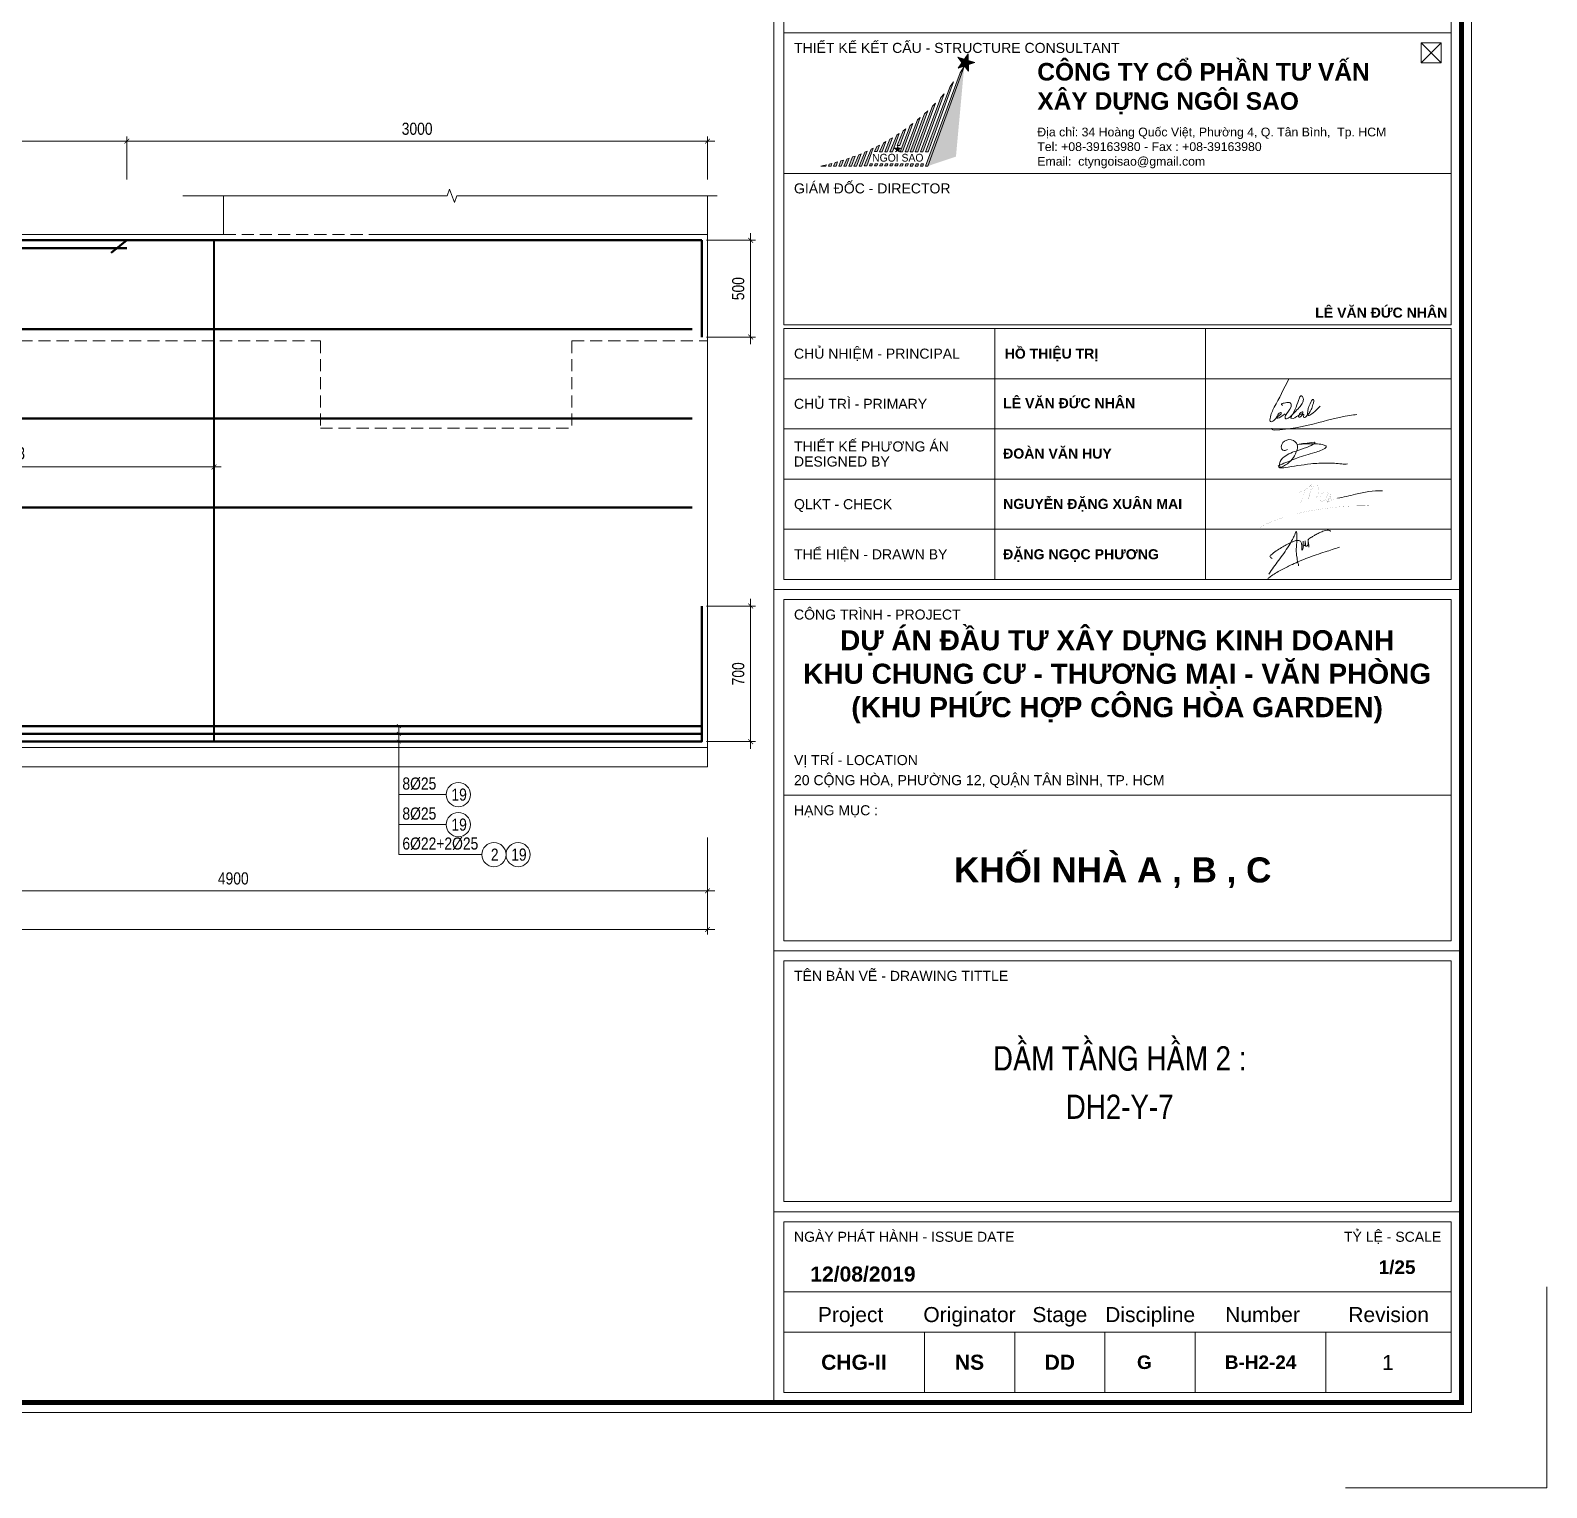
# Model space of a CAD drawing. Header units: millimetres. Extents: x 3014920 to 3563667, y -1638653 to -1356471.
# Drawn here: x 3119778 to 3127612, y -1621074 to -1613545 of the extents above; entities that cross this region are included whole.
import ezdxf
from ezdxf.enums import TextEntityAlignment as Align
from ezdxf.xclip import XClip

# ---------------------------------------------------------------- set-up
doc = ezdxf.new("R2010")
doc.units = ezdxf.units.MM
doc.header["$MEASUREMENT"] = 0
doc.header["$XCLIPFRAME"] = 0
doc.header["$PDMODE"] = 2
doc.linetypes.add('CENTER', pattern=[2, 1.25, -0.25, 0.25, -0.25])
doc.linetypes.add('HIDDEN', pattern=[0.375, 0.25, -0.125])
doc.layers.get('0').update_dxf_attribs({"lineweight": 9})
doc.layers.get('Defpoints').update_dxf_attribs({"color": 10, "lineweight": 0})
for name, color, linetype, lineweight in [('CDAI', 21, 'Continuous', 40), ('CHG_XX_Khung ten$0$TEXT', 7, 'Continuous', 15), ('CHUNHO', 7, 'CENTER', 13), ('CHUTO', 51, 'Continuous', 15), ('CTHEP', 50, 'Continuous', 50), ('DBAO', 90, 'Continuous', 13), ('DGIONG', 130, 'Continuous', 13), ('KTH', 154, 'Continuous', 9), ('Net khuat', 8, 'HIDDEN', 13), ('TEXT', 7, 'Continuous', 15)]:
    doc.layers.add(name, color=color, linetype=linetype, lineweight=lineweight)
doc.layers.add('CHG_XX_Khung ten$0$A1 BORDER$0$DGIONG', color=7, linetype='Continuous', lineweight=13, true_color=0x29ffff)
doc.layers.add('CHG_XX_Khung ten$0$A1 BORDER$0$STICK', color=7, linetype='Continuous', lineweight=9, true_color=0xe60000)
doc.styles.add('ArialB', font='arialbd.ttf')
doc.styles.add('CHG_XX_Khung ten$0$A1 BORDER$0$ARIAL', font='arial.ttf')
doc.styles.add('CHG_XX_Khung ten$0$A1 BORDER$0$Arial - Bold', font='arialbd.ttf', dxfattribs={"height": 2.5})
doc.styles.add('CHG_XX_Khung ten$0$A1 BORDER$0$Star-AvoBold', font='VAVOB_0.TTF')
doc.styles.add('CHG_XX_Khung ten$0$arial', font='arial.ttf')
doc.styles.add('CHG_XX_Khung ten$0$Arial - Bold', font='arialbd.ttf')
doc.styles.add('CHG_XX_Khung ten$0$title block pccc$0$ARIAL', font='arial.ttf')
doc.styles.add('CHG_XX_Khung ten$0$title block pccc$0$Arial - Bold', font='arialbd.ttf', dxfattribs={"height": 2.5})
doc.styles.add('Star-HelCon', font='VHELVCN_0.TTF')
doc.styles.add('TTP-HelCon', font='VHELVCN_0.TTF')
doc.styles.add('VNI-HELVE-CONDENSE', font='VHELVCN_0.TTF')
doc.dimstyles.new('kc-25', dxfattribs={"dimtxt": 62.5, "dimasz": 20, "dimexe": 20, "dimexo": 50, "dimgap": 25, "dimtad": 3, "dimdec": 0, "dimzin": 0, "dimdsep": 46, "dimtxsty": 'VNI-HELVE-CONDENSE', "dimblk": 'DIM', "dimcen": 2.5, "dimclrd": 256, "dimclre": 154, "dimclrt": 7, "dimaunit": 1, "dimadec": 0, "dimazin": 0, "dimtfac": 1, "dimtdec": 0, "dimtix": 1, "dimtmove": 0, "dimatfit": 3, "dimldrblk": 'DOT', "dimfxl": 1, "dimtolj": 1, "dimtzin": 0, "dimarcsym": 0})
doc.dimstyles.new('TTP-25', dxfattribs={"dimscale": 25, "dimtxt": 2.5, "dimasz": 1, "dimexe": 1, "dimexo": 1, "dimgap": 0.09, "dimtad": 0, "dimdec": 4, "dimrnd": 1, "dimzin": 9, "dimdsep": 46, "dimtxsty": 'TTP-HelCon', "dimblk": 'ARCHTICK', "dimcen": 0.09, "dimdle": 1.5, "dimclrd": 256, "dimclre": 256, "dimclrt": 7, "dimadec": 0, "dimazin": 0, "dimtfac": 1, "dimtdec": 4, "dimtmove": 0, "dimatfit": 3, "dimldrblk": 'ARCHTICK', "dimfxl": 1, "dimtvp": 1, "dimtolj": 1, "dimtzin": 0, "dimarcsym": 0})

# ---------------------------------------------------------------- blocks, each defined once
blk = doc.blocks.new('_ArchTick')
at = {"color": 0, "linetype": 'ByBlock', "const_width": 0.15}
blk.add_lwpolyline([(-0.5, -0.5), (0.5, 0.5)], dxfattribs=at)
blk = doc.blocks.new('*D2700')
at = {"layer": 'Defpoints', "color": 0, "transparency": 16777216}
for p in [(34400, -3391.3), (43900, -3391.3), (43900, -3591.2)]:
    blk.add_point(p, dxfattribs=at)
at = {"layer": 'KTH', "lineweight": -2, "transparency": 16777216}
for p, q in [((34400, -3416.3), (34400, -3616.2)), ((43900, -3416.3), (43900, -3616.2)), ((34362.5, -3591.2), (43937.5, -3591.2))]:
    blk.add_line(p, q, dxfattribs=at)
at = {"layer": 'KTH', "lineweight": -2, "transparency": 16777216, "xscale": 25, "yscale": 25, "zscale": 25, "rotation": 180}
blk.add_blockref('_ArchTick', (34400, -3591.2), dxfattribs=at)
at = {"layer": 'KTH', "lineweight": -2, "transparency": 16777216, "xscale": 25, "yscale": 25, "zscale": 25}
blk.add_blockref('_ArchTick', (43900, -3591.2), dxfattribs=at)
at = {"layer": 'KTH', "color": 7, "transparency": 16777216, "insert": (39150, -3527.4), "char_height": 62.5, "attachment_point": 5, "style": 'TTP-HelCon'}
blk.add_mtext('\\A1;9500', dxfattribs=at)
blk = doc.blocks.new('*D2712')
at = {"layer": 'Defpoints', "color": 0, "transparency": 16777216}
for p in [(40900, 481.9), (40900, 259.3), (43900, 259.3)]:
    blk.add_point(p, dxfattribs=at)
at = {"layer": 'KTH', "lineweight": -2, "transparency": 16777216}
for p, q in [((43937.5, 481.9), (40862.5, 481.9)), ((40900, 284.3), (40900, 506.9)), ((43900, 284.3), (43900, 506.9))]:
    blk.add_line(p, q, dxfattribs=at)
at = {"layer": 'KTH', "lineweight": -2, "transparency": 16777216, "xscale": 25, "yscale": 25, "zscale": 25, "rotation": 180}
blk.add_blockref('_ArchTick', (40900, 481.9), dxfattribs=at)
at = {"layer": 'KTH', "lineweight": -2, "transparency": 16777216, "xscale": 25, "yscale": 25, "zscale": 25}
blk.add_blockref('_ArchTick', (43900, 481.9), dxfattribs=at)
at = {"layer": 'KTH', "color": 7, "transparency": 16777216, "insert": (42400, 545.7), "char_height": 62.5, "attachment_point": 5, "style": 'TTP-HelCon'}
blk.add_mtext('\\A1;3000', dxfattribs=at)
blk = doc.blocks.new('*D2675')
at = {"layer": 'Defpoints', "color": 0, "transparency": 16777216}
for p in [(43870, -30), (44122.9, -30), (43870, -530)]:
    blk.add_point(p, dxfattribs=at)
at = {"layer": 'KTH', "lineweight": -2, "transparency": 16777216}
for p, q in [((44122.9, -567.5), (44122.9, 7.5)), ((43895, -30), (44147.9, -30)), ((43895, -530), (44147.9, -530))]:
    blk.add_line(p, q, dxfattribs=at)
at = {"layer": 'KTH', "lineweight": -2, "transparency": 16777216, "xscale": 25, "yscale": 25, "zscale": 25}
for p, rotation in [((44122.9, -30), 90), ((44122.9, -530), 270)]:
    blk.add_blockref('_ArchTick', p, dxfattribs=dict(at, rotation=rotation))
at = {"layer": 'KTH', "color": 7, "transparency": 16777216, "insert": (44059.1, -280), "char_height": 62.5, "attachment_point": 5, "rotation": 90, "style": 'TTP-HelCon'}
blk.add_mtext('\\A1;500', dxfattribs=at)
blk = doc.blocks.new('*D2676')
at = {"layer": 'Defpoints', "color": 0, "transparency": 16777216}
for p in [(43870, -1920), (43870, -2620), (44122.9, -2620)]:
    blk.add_point(p, dxfattribs=at)
at = {"layer": 'KTH', "lineweight": -2, "transparency": 16777216}
for p, q in [((43895, -1920), (44147.9, -1920)), ((44122.9, -1882.5), (44122.9, -2657.5)), ((43895, -2620), (44147.9, -2620))]:
    blk.add_line(p, q, dxfattribs=at)
at = {"layer": 'KTH', "lineweight": -2, "transparency": 16777216, "xscale": 25, "yscale": 25, "zscale": 25}
for p, rotation in [((44122.9, -1920), 90), ((44122.9, -2620), 270)]:
    blk.add_blockref('_ArchTick', p, dxfattribs=dict(at, rotation=rotation))
at = {"layer": 'KTH', "color": 7, "transparency": 16777216, "insert": (44059.1, -2270), "char_height": 62.5, "attachment_point": 5, "rotation": 90, "style": 'TTP-HelCon'}
blk.add_mtext('\\A1;700', dxfattribs=at)
blk = doc.blocks.new('*D2677')
at = {"layer": 'Defpoints', "color": 0, "transparency": 16777216}
for p in [(40900, 481.9), (35600, 259.3), (40900, 259.3)]:
    blk.add_point(p, dxfattribs=at)
at = {"layer": 'KTH', "lineweight": -2, "transparency": 16777216}
for p, q in [((35562.5, 481.9), (40937.5, 481.9)), ((35600, 284.3), (35600, 506.9)), ((40900, 284.3), (40900, 506.9))]:
    blk.add_line(p, q, dxfattribs=at)
at = {"layer": 'KTH', "lineweight": -2, "transparency": 16777216, "xscale": 25, "yscale": 25, "zscale": 25, "rotation": 180}
blk.add_blockref('_ArchTick', (35600, 481.9), dxfattribs=at)
at = {"layer": 'KTH', "lineweight": -2, "transparency": 16777216, "xscale": 25, "yscale": 25, "zscale": 25}
blk.add_blockref('_ArchTick', (40900, 481.9), dxfattribs=at)
at = {"layer": 'KTH', "color": 7, "transparency": 16777216, "insert": (38250, 545.7), "char_height": 62.5, "attachment_point": 5, "style": 'TTP-HelCon'}
blk.add_mtext('\\A1;5300', dxfattribs=at)
blk = doc.blocks.new('*D2682')
at = {"layer": 'Defpoints', "color": 0, "transparency": 16777216}
for p in [(39000, -3090.2), (43900, -3090.2), (39000, -3391.3)]:
    blk.add_point(p, dxfattribs=at)
at = {"layer": 'KTH', "lineweight": -2, "transparency": 16777216}
for p, q in [((39000, -3115.2), (39000, -3416.3)), ((43900, -3115.2), (43900, -3416.3)), ((43937.5, -3391.3), (38962.5, -3391.3))]:
    blk.add_line(p, q, dxfattribs=at)
at = {"layer": 'KTH', "lineweight": -2, "transparency": 16777216, "xscale": 25, "yscale": 25, "zscale": 25, "rotation": 180}
blk.add_blockref('_ArchTick', (39000, -3391.3), dxfattribs=at)
at = {"layer": 'KTH', "lineweight": -2, "transparency": 16777216, "xscale": 25, "yscale": 25, "zscale": 25}
blk.add_blockref('_ArchTick', (43900, -3391.3), dxfattribs=at)
at = {"layer": 'KTH', "color": 7, "transparency": 16777216, "insert": (41450, -3327.4), "char_height": 62.5, "attachment_point": 5, "style": 'TTP-HelCon'}
blk.add_mtext('\\A1;4900', dxfattribs=at)
blk = doc.blocks.new('DIM')
h = blk.add_hatch(color=1)
h.paths.add_polyline_path([(0.49, 0.29, 1), (0.29, 0.49), (-0.19, 0), (0.19, 0)])
h.paths.add_polyline_path([(0.19, 0), (-0.19, 0), (-0.49, -0.29, 1), (-0.29, -0.49)])
at = {"color": 9}
for p, q in [((-0.19, 0), (-1.5, 0)), ((0.19, 0), (1.5, 0))]:
    blk.add_line(p, q, dxfattribs=at)
at = {"color": 1}
for p, q in [((-0.49, -0.29), (0.29, 0.49)), ((-0.29, -0.49), (0.49, 0.29)), ((-0.19, 0), (0.19, 0))]:
    blk.add_line(p, q, dxfattribs=at)
blk.add_arc((-0.39, -0.39), 0.138, 135, 315, dxfattribs=at)
blk = doc.blocks.new('*D2660')
at = {"layer": 'Defpoints', "color": 0, "transparency": 16777216}
for p in [(39000, -766.8), (41350, -766.8), (41350, -1201.2)]:
    blk.add_point(p, dxfattribs=at)
at = {"layer": 'KTH', "lineweight": -2, "transparency": 16777216}
for p, q in [((39000, -791.8), (39000, -1226.2)), ((41350, -791.8), (41350, -1226.2)), ((38962.5, -1201.2), (41387.5, -1201.2))]:
    blk.add_line(p, q, dxfattribs=at)
at = {"layer": 'KTH', "lineweight": -2, "transparency": 16777216, "xscale": 25, "yscale": 25, "zscale": 25, "rotation": 180}
blk.add_blockref('_ArchTick', (39000, -1201.2), dxfattribs=at)
at = {"layer": 'KTH', "lineweight": -2, "transparency": 16777216, "xscale": 25, "yscale": 25, "zscale": 25}
blk.add_blockref('_ArchTick', (41350, -1201.2), dxfattribs=at)
at = {"layer": 'KTH', "color": 7, "transparency": 16777216, "insert": (40175, -1131.3), "char_height": 62.5, "attachment_point": 5, "style": 'TTP-HelCon'}
blk.add_mtext('\\A1;6Þ12a250-3', dxfattribs=at)
blk = doc.blocks.new('CHG_XX_Khung ten')
at = {"layer": 'CHG_XX_Khung ten$0$A1 BORDER$0$DGIONG'}
h = blk.add_hatch(color=256, dxfattribs=at)
h.paths.add_polyline_path([(724.94, 283.19), (724.15, 281.97), (717.19, 263.38), (717.7, 263.38)])
h.paths.add_polyline_path([(722.81, 280.17), (722.1, 279.22), (717.21, 266.21), (717.72, 266.21)], flags=17)
h.paths.add_polyline_path([(720.93, 277.8), (720.27, 277.04), (716.19, 266.22), (716.7, 266.22)])
h.paths.add_polyline_path([(719.23, 275.93), (718.6, 275.29), (715.18, 266.22), (715.69, 266.22)])
h.paths.add_polyline_path([(717.65, 274.38), (717.03, 273.81), (714.16, 266.22), (714.67, 266.22)])
h.paths.add_polyline_path([(716.14, 273.03), (715.61, 272.59), (713.15, 266.22), (713.66, 266.22)])
h.paths.add_polyline_path([(714.69, 271.86), (714.17, 271.45), (712.13, 266.23), (712.64, 266.23)])
h.paths.add_polyline_path([(713.29, 270.81), (712.76, 270.43), (711.57, 267.46), (712.07, 267.47)])
h.paths.add_polyline_path([(710.1, 266.23), (710.61, 266.24), (711.93, 269.87), (711.48, 269.56)])
h.paths.add_polyline_path([(710.61, 269.02), (710.13, 268.73), (709.08, 266.24), (709.59, 266.24)])
h.paths.add_polyline_path([(709.31, 268.26), (708.82, 267.97), (708.07, 266.24), (708.58, 266.24)])
h.paths.add_polyline_path([(708.04, 267.56), (707.54, 267.3), (707.05, 266.25), (707.56, 266.25)])
h.paths.add_polyline_path([(716.84, 263.8), (716.33, 263.8), (716.18, 263.38), (716.69, 263.38)])
h.paths.add_polyline_path([(715.67, 263.39), (715.82, 263.8), (715.32, 263.8), (715.16, 263.39)])
h.paths.add_polyline_path([(714.15, 263.39), (714.65, 263.39), (714.8, 263.8), (714.3, 263.8)])
h.paths.add_polyline_path([(713.13, 263.39), (713.64, 263.4), (713.79, 263.81), (713.28, 263.81)])
h.paths.add_polyline_path([(712.77, 263.81), (712.27, 263.81), (712.11, 263.39), (712.62, 263.4)])
h.paths.add_polyline_path([(711.25, 263.81), (711.1, 263.4), (711.61, 263.4), (711.76, 263.81)])
h.paths.add_polyline_path([(710.59, 263.4), (710.74, 263.82), (710.24, 263.82), (710.08, 263.4)])
h.paths.add_polyline_path([(709.73, 263.82), (709.22, 263.82), (709.07, 263.41), (709.57, 263.41)])
h.paths.add_polyline_path([(708.71, 263.82), (708.21, 263.82), (708.05, 263.41), (708.56, 263.41)])
h.paths.add_polyline_path([(707.54, 263.41), (707.69, 263.83), (707.19, 263.83), (707.03, 263.41)])
h.paths.add_polyline_path([(706.68, 263.83), (706.17, 263.83), (706.02, 263.42), (706.53, 263.42)])
h.paths.add_polyline_path([(705, 263.42), (705.51, 263.42), (706.79, 266.93), (706.4, 266.74)])
h.paths.add_polyline_path([(703.97, 263.37), (704.48, 263.37), (705.57, 266.36), (705.14, 266.17)])
h.paths.add_polyline_path([(704.36, 265.84), (703.91, 265.65), (702.96, 263.38), (703.46, 263.38)])
h.paths.add_polyline_path([(703.17, 265.37), (702.69, 265.19), (701.94, 263.38), (702.45, 263.38)])
h.paths.add_polyline_path([(702, 264.94), (701.5, 264.77), (700.92, 263.38), (701.43, 263.38)])
h.paths.add_polyline_path([(700.84, 264.56), (700.33, 264.4), (699.91, 263.39), (700.42, 263.39)])
h.paths.add_polyline_path([(699.7, 264.21), (699.18, 264.06), (698.89, 263.39), (699.4, 263.39)])
h.paths.add_polyline_path([(698.57, 263.9), (698.04, 263.77), (697.87, 263.38), (698.38, 263.39)])
h.paths.add_polyline_path([(697.37, 263.39), (697.45, 263.63), (696.91, 263.51), (696.35, 263.38)])
blk.add_hatch(color=256, dxfattribs=at).paths.add_polyline_path([(724.92, 283.21), (717.68, 263.38), (723.28, 265.27)])
at = {"layer": 'CHG_XX_Khung ten$0$A1 BORDER$0$STICK'}
for points in [[(723.71, 282.88), (725.74, 285.75), (725.8, 282.26), (723.67, 285.06), (727.02, 284.03)], [(725.76, 284.41), (724.96, 284.66), (724.49, 283.98), (724.99, 283.32), (725.77, 283.6)], [(711.25, 266.22), (711.64, 267.39), (712.01, 266.22), (711.02, 266.95), (712.24, 266.93)], [(711.87, 266.67), (711.78, 266.94), (711.49, 266.94), (711.4, 266.67), (711.63, 266.5)]]:
    blk.add_hatch(color=256, dxfattribs=at).paths.add_polyline_path(points)
for p, q in [((687, 577), (687, 17)), ((816, 283.93), (820, 287.93)), ((820, 283.93), (816, 287.93)), ((687, 179), (824, 179)), ((687, 107), (824, 107)), ((687, 55), (824, 55))]:
    blk.add_line(p, q)
at = {"color": 9, "linetype": 'Continuous'}
for p, q in [((731, 231), (731, 181)), ((773, 231), (773, 181))]:
    blk.add_line(p, q, dxfattribs=at)
at = {"linetype": 'Continuous'}
for p, q in [((689, 39), (822, 39)), ((716.98, 31), (716.98, 19)), ((734.98, 31), (734.98, 19)), ((752.98, 31), (752.98, 19)), ((770.98, 31), (770.98, 19)), ((797, 31), (797, 19))]:
    blk.add_line(p, q, dxfattribs=at)
for points in [[(15, 579), (826, 579), (826, 15), (15, 15)], [(816, 283.93), (820, 283.93), (820, 287.93), (816, 287.93)]]:
    blk.add_lwpolyline(points, close=True)
at = {"color": 4, "linetype": 'Continuous', "const_width": 1}
blk.add_lwpolyline([(17, 577), (824, 577), (824, 17), (17, 17)], close=True, dxfattribs=at)
at = {"linetype": 'Continuous'}
for points in [[(689, 317.93), (822, 317.93), (822, 289.93), (689, 289.93)], [(689, 289.93), (822, 289.93), (822, 261.93), (689, 261.93)], [(689, 177), (822, 177), (822, 138), (689, 138)], [(689, 109), (822, 109), (822, 138), (689, 138)], [(689, 105), (822, 105), (822, 57), (689, 57)], [(689, 53), (822, 53), (822, 31), (689, 31)], [(822, 19), (689, 19), (689, 31), (822, 31)]]:
    blk.add_lwpolyline(points, close=True, dxfattribs=at)
at = {"color": 9, "linetype": 'Continuous'}
for points in [[(689, 261.93), (822, 261.93), (822, 231.73), (689, 231.73)], [(822, 221), (689, 221), (689, 231), (822, 231)], [(822, 211), (689, 211), (689, 221), (822, 221)], [(822, 201), (689, 201), (689, 211), (822, 211)], [(822, 191), (689, 191), (689, 201), (822, 201)], [(822, 181), (689, 181), (689, 191), (822, 191)]]:
    blk.add_lwpolyline(points, close=True, dxfattribs=at)
blk.add_lwpolyline([(822, 211), (689, 211), (822, 211)], dxfattribs=at)
at = {"color": 1}
for points in [[(785.63, 182.08), (787.56, 184.76), (789.61, 187.7), (790.35, 188.98), (790.79, 189.92), (791.06, 190.59), (791.21, 189.09), (791.18, 188.31), (791.14, 187.75), (791.09, 186.47), (791.21, 185.58), (791.42, 184.31), (791.51, 183.99), (791.51, 183.74)], [(786.29, 185.19), (785.86, 185.61), (786.06, 185.86), (787.11, 186.7), (788.17, 187.35), (789.1, 187.9), (790.12, 188.41), (790.69, 188.61), (791.04, 188.74), (791.47, 188.79), (791.73, 188.72), (791.92, 188.61), (792.08, 188.33), (792.16, 188.06), (792.21, 187.84), (792.21, 187.27), (792.2, 187.05), (792.23, 186.85), (792.39, 187.1), (792.48, 187.84), (792.46, 188.12), (792.44, 188.61), (792.46, 188.03), (792.53, 187.67), (792.73, 187.74), (792.86, 187.87), (792.9, 188.09), (792.9, 188.28), (792.87, 188.7), (792.91, 188.19), (792.93, 187.79), (792.94, 187.69), (793.11, 187.61), (793.31, 187.73), (793.45, 187.93), (793.48, 188.22), (793.48, 188.64), (793.48, 189.05), (793.48, 188.49), (793.56, 187.84), (793.63, 187.45), (793.48, 188.6), (793.51, 188.92), (794.2, 189.45), (794.72, 189.76), (795.44, 190.17), (796.2, 190.5), (796.65, 190.69), (797.26, 190.79), (797.77, 190.74), (797.95, 190.55)], [(785.43, 181.21), (786.17, 181.73), (788.31, 183), (790.34, 184), (791.77, 184.64), (795.08, 185.91), (796.87, 186.5), (799.7, 187.42)]]:
    blk.add_spline(points, degree=3, dxfattribs=at)
at = {"layer": 'CHG_XX_Khung ten$0$A1 BORDER$0$DGIONG'}
for points in [[(724.94, 283.19), (717.7, 263.38), (717.19, 263.38), (724.15, 281.97), (724.94, 283.19)], [(722.81, 280.17), (717.72, 266.21), (717.21, 266.21), (722.1, 279.22), (722.81, 280.17)], [(719.23, 275.93), (715.69, 266.22), (715.18, 266.22), (718.6, 275.29), (719.23, 275.93)], [(720.93, 277.8), (716.7, 266.22), (716.19, 266.22), (720.27, 277.04), (720.93, 277.8)], [(716.14, 273.03), (713.66, 266.22), (713.15, 266.22), (715.61, 272.59), (716.14, 273.03)], [(717.65, 274.38), (714.67, 266.22), (714.16, 266.22), (717.03, 273.81), (717.65, 274.38)], [(710.61, 269.02), (709.59, 266.24), (709.08, 266.24), (710.13, 268.73), (710.61, 269.02)], [(711.93, 269.87), (710.61, 266.24), (710.1, 266.23), (711.48, 269.56), (711.93, 269.87)], [(713.29, 270.81), (712.07, 267.47), (711.57, 267.46), (712.76, 270.43), (713.29, 270.81)], [(714.69, 271.86), (712.64, 266.23), (712.13, 266.23), (714.17, 271.45), (714.69, 271.86)], [(705.57, 266.36), (704.48, 263.37), (703.97, 263.37), (705.14, 266.17), (705.57, 266.36)], [(706.79, 266.93), (705.51, 263.42), (705, 263.42), (706.4, 266.74), (706.79, 266.93)], [(708.04, 267.56), (707.56, 266.25), (707.05, 266.25), (707.54, 267.3), (708.04, 267.56)], [(709.31, 268.26), (708.58, 266.24), (708.07, 266.24), (708.82, 267.97), (709.31, 268.26)], [(697.45, 263.63), (697.37, 263.39), (696.35, 263.38), (696.91, 263.51), (697.45, 263.63)], [(698.57, 263.9), (698.38, 263.39), (697.87, 263.38), (698.04, 263.77), (698.57, 263.9)], [(699.7, 264.21), (699.4, 263.39), (698.89, 263.39), (699.18, 264.06), (699.7, 264.21)], [(700.84, 264.56), (700.42, 263.39), (699.91, 263.39), (700.33, 264.4), (700.84, 264.56)], [(702, 264.94), (701.43, 263.38), (700.92, 263.38), (701.5, 264.77), (702, 264.94)], [(703.17, 265.37), (702.45, 263.38), (701.94, 263.38), (702.69, 265.19), (703.17, 265.37)], [(704.36, 265.84), (703.46, 263.38), (702.96, 263.38), (703.91, 265.65), (704.36, 265.84)]]:
    blk.add_lwpolyline(points, dxfattribs=at)
for points in [[(706.53, 263.42), (706.68, 263.83), (706.17, 263.83), (706.02, 263.42)], [(707.54, 263.41), (707.69, 263.83), (707.19, 263.83), (707.03, 263.41)], [(708.56, 263.41), (708.71, 263.82), (708.21, 263.82), (708.05, 263.41)], [(709.57, 263.41), (709.73, 263.82), (709.22, 263.82), (709.07, 263.41)], [(710.59, 263.4), (710.74, 263.82), (710.24, 263.82), (710.08, 263.4)], [(711.61, 263.4), (711.76, 263.81), (711.25, 263.81), (711.1, 263.4)], [(712.62, 263.4), (712.77, 263.81), (712.27, 263.81), (712.11, 263.39)], [(713.64, 263.4), (713.79, 263.81), (713.28, 263.81), (713.13, 263.39)], [(714.65, 263.39), (714.8, 263.8), (714.3, 263.8), (714.15, 263.39)], [(715.67, 263.39), (715.82, 263.8), (715.32, 263.8), (715.16, 263.39)], [(716.69, 263.38), (716.84, 263.8), (716.33, 263.8), (716.18, 263.38)]]:
    blk.add_lwpolyline(points, close=True, dxfattribs=at)
at = {"layer": 'CHG_XX_Khung ten$0$A1 BORDER$0$STICK'}
for p, q in [((723.67, 285.06), (727.02, 284.03)), ((725.8, 282.26), (723.67, 285.06)), ((723.71, 282.88), (725.74, 285.75)), ((725.74, 285.75), (725.8, 282.26)), ((727.02, 284.03), (723.71, 282.88)), ((711.02, 266.95), (712.24, 266.93)), ((712.01, 266.22), (711.02, 266.95)), ((712.24, 266.93), (711.25, 266.22)), ((711.64, 267.39), (712.01, 266.22))]:
    blk.add_line(p, q, dxfattribs=at)
at = {"layer": 'CHG_XX_Khung ten$0$TEXT', "color": 1}
blk.add_lwpolyline([(801.29, 204.04, -0.124137), (800.16, 204.02, 0.028888), (797.25, 204.19, 0.026156), (793.98, 204.04, 0.007061), (788.86, 203.28, -0.091769), (787.85, 203.27, -0.25841), (787.51, 203.62, -0.039719), (788.28, 204, -0.004242), (791.23, 205.18, -0.019244), (794.8, 206.31, 0.094204), (797.02, 207.28, 0.504882), (796.98, 207.63, 0.07616), (796.3, 207.87, 0.041135), (794.97, 208.03, 0.034641), (791.34, 207.9, 0.01407), (792.8, 208.12, 0.003668), (794.71, 208.36, -0.800617), (794.79, 208.18, -0.093248), (793.21, 207.32, 0.020479), (791.05, 206.59, 0.096842), (788.38, 205.18, 0.259163), (787.77, 203.63, 0.564182), (788.17, 203.39, 0.087383), (789.69, 204.36, 0.156422), (791.35, 207.23, 0.228987), (790.91, 208.45, 0.272068), (789.19, 208.76, 0.293527), (788.08, 207.43, 0.171419), (788.25, 206.94, 0.281707), (788.69, 206.7, 0.217513), (789.34, 206.92)], format="xyb", dxfattribs=at)
at = {"layer": 'CHG_XX_Khung ten$0$TEXT', "color": 1, "const_width": 0.0121}
for points in [[(791.6, 198.34, 0.143835), (794.1, 199.89, -0.075685), (793.5, 197.02, -0.172299), (794.95, 199.92, -0.299798), (795.6, 198.96, -0.170508), (795.36, 197.75, 0.168316), (795.11, 197.03)], [(791.95, 196.04, -0.054469), (792.33, 197.1, 0.103257), (792.78, 199.38)], [(797.47, 197.92, 0.401177), (797.3, 198.32, 0.483935), (795.9, 197.43, 0.196997), (796.02, 196.61, 0.296639), (796.38, 196.53, 0.183057), (797.12, 197.39)], [(797.48, 198.09, 0.142769), (797.07, 197.1, 0.220826), (797.29, 196.56, 0.106687), (798.07, 198.16, 0.181562), (797.64, 197.4, -0.039872), (797.25, 196.09, -0.060225), (798.09, 197.69, 0.017174), (797.52, 196.45, -0.149286), (799.3, 197.16)], [(806.31, 195.73, -0.026807), (805.12, 195.66, 0.027369), (800.25, 195.52, 0.022423), (795.26, 194.89, 0.038275), (791.04, 194.04, 0.053272), (785.95, 192.37, 0.118692), (783.44, 190.96)]]:
    blk.add_lwpolyline(points, format="xyb", dxfattribs=at)
at = {"layer": 'CHG_XX_Khung ten$0$TEXT', "color": 1}
for centre, radius, start, end in [((793.37, 230.45), 33.81, 280.1185, 286.3373), ((808.51, 174.85), 23.83, 90.5448, 103.6788)]:
    blk.add_arc(centre, radius, start, end, dxfattribs=at)
for points in [[(789.62, 220.97), (786.72, 215.31), (785.87, 213.03), (785.94, 212.46), (786.42, 212.53), (787.18, 213.24), (787.77, 213.73), (788.12, 214.16), (788.07, 214.29), (787.94, 214.27), (787.28, 213.56), (787.2, 213.33), (787.26, 213.21), (787.44, 213.16), (787.7, 213.23), (788.87, 214.02)], [(788.4, 215.73), (788.18, 215.82), (788.21, 216), (788.32, 216.07), (788.7, 216.16), (789.23, 216.24), (789.76, 216.24), (790.01, 216.08), (790.1, 215.79), (790.05, 215.41), (788.96, 213.65), (788.88, 213.4), (788.88, 213.13), (789, 213.02), (789.17, 213.01), (789.51, 213.17), (790.77, 214.27), (791.67, 215.27), (792.3, 216.07), (792.5, 216.66), (792.49, 217.11), (792.33, 217.45), (792.13, 217.58), (791.94, 217.52), (791.73, 217.16), (790.12, 213.5), (790.04, 213.21), (790.14, 213.12), (791.53, 213.7), (792.32, 214.06), (792.42, 214.24), (792.36, 214.39), (792.17, 214.35), (791.86, 214.12), (791.68, 213.82), (791.57, 213.47), (791.67, 213.35), (791.96, 213.42), (792.51, 213.89), (792.61, 213.78), (792.55, 213.52), (792.61, 213.3), (792.77, 213.25), (793.05, 213.46), (794.1, 214.86), (794.42, 215.85), (794.57, 216.45), (794.53, 216.83), (794.42, 216.89), (794.27, 216.8), (794.14, 216.57), (793.62, 215.47), (793.41, 214.74), (793.36, 214.18), (793.41, 213.82), (793.56, 213.67), (793.77, 213.71), (794.19, 213.99), (795.35, 214.98), (795.89, 215.51)], [(786.22, 211.12), (786.28, 210.87), (786.71, 210.78), (801.78, 213.69), (803.18, 213.88)]]:
    blk.add_spline(points, degree=3, dxfattribs=at)
at = {"layer": 'Defpoints', "color": 1, "ltscale": 2}
blk.add_lwpolyline([(800.94, 0), (841, 0), (841, 40)], dxfattribs=at)
for s, height, style, p in [('THIẾT KẾ KẾT CẤU - STRUCTURE CONSULTANT', 2, 'CHG_XX_Khung ten$0$A1 BORDER$0$ARIAL', (691, 286.93)), ('GIÁM ĐỐC - DIRECTOR', 2, 'CHG_XX_Khung ten$0$title block pccc$0$ARIAL', (691, 258.93)), ('CHỦ NHIỆM - PRINCIPAL', 2, 'CHG_XX_Khung ten$0$title block pccc$0$ARIAL', (691, 226)), ('HỒ THIỆU TRỊ', 2, 'CHG_XX_Khung ten$0$title block pccc$0$Arial - Bold', (733, 226)), ('CHỦ TRÌ - PRIMARY', 2, 'CHG_XX_Khung ten$0$title block pccc$0$ARIAL', (691, 216)), ('LÊ VĂN ĐỨC NHÂN', 2.0073, 'CHG_XX_Khung ten$0$Arial - Bold', (732.68, 216.13)), ('THIẾT KẾ PHƯƠNG ÁN', 2, 'CHG_XX_Khung ten$0$title block pccc$0$ARIAL', (691, 207.5)), ('DESIGNED BY', 2, 'CHG_XX_Khung ten$0$title block pccc$0$ARIAL', (691, 204.5)), ('ĐOÀN VĂN HUY', 2.0073, 'CHG_XX_Khung ten$0$Arial - Bold', (732.68, 206.09)), ('QLKT - CHECK', 2, 'CHG_XX_Khung ten$0$title block pccc$0$ARIAL', (691, 196)), ('NGUYỄN ĐẶNG XUÂN MAI', 2.0073, 'CHG_XX_Khung ten$0$Arial - Bold', (732.68, 196.05)), ('THỂ HIỆN - DRAWN BY', 2, 'CHG_XX_Khung ten$0$title block pccc$0$ARIAL', (691, 186)), ('ĐẶNG NGỌC PHƯƠNG', 2.0073, 'CHG_XX_Khung ten$0$Arial - Bold', (732.68, 186.02)), ('CÔNG TRÌNH - PROJECT', 2, 'CHG_XX_Khung ten$0$A1 BORDER$0$ARIAL', (691, 174)), ('VỊ TRÍ - LOCATION', 2, 'CHG_XX_Khung ten$0$A1 BORDER$0$ARIAL', (691, 145)), ('20 CỘNG HÒA, PHƯỜNG 12, QUẬN TÂN BÌNH, TP. HCM', 2, 'CHG_XX_Khung ten$0$A1 BORDER$0$ARIAL', (691, 141)), ('HẠNG MỤC :', 2, 'CHG_XX_Khung ten$0$A1 BORDER$0$ARIAL', (691, 135)), ('TÊN BẢN VẼ - DRAWING TITTLE', 2, 'CHG_XX_Khung ten$0$A1 BORDER$0$ARIAL', (691, 102)), ('NGÀY PHÁT HÀNH - ISSUE DATE', 2, 'CHG_XX_Khung ten$0$A1 BORDER$0$ARIAL', (691, 50))]:
    blk.add_text(s, height=height, dxfattribs=dict(style=style)).set_placement(p, align=Align.MIDDLE_LEFT)
for s, height, style, p in [('LÊ VĂN ĐỨC NHÂN', 2.0073, 'CHG_XX_Khung ten$0$Arial - Bold', (821.19, 234.17)), ('TỶ LỆ - SCALE', 2, 'CHG_XX_Khung ten$0$A1 BORDER$0$ARIAL', (820, 50))]:
    blk.add_text(s, height=height, dxfattribs=dict(style=style)).set_placement(p, align=Align.MIDDLE_RIGHT)
for s, style, p in [('12/08/2019', 'CHG_XX_Khung ten$0$A1 BORDER$0$Arial - Bold', (704.75, 42.57)), ('Project', 'CHG_XX_Khung ten$0$A1 BORDER$0$ARIAL', (702.28, 34.5)), ('Originator', 'CHG_XX_Khung ten$0$A1 BORDER$0$ARIAL', (725.98, 34.5)), ('Stage', 'CHG_XX_Khung ten$0$A1 BORDER$0$ARIAL', (743.98, 34.5)), ('Discipline', 'CHG_XX_Khung ten$0$A1 BORDER$0$ARIAL', (761.98, 34.5)), ('Number', 'CHG_XX_Khung ten$0$A1 BORDER$0$ARIAL', (784.37, 34.5)), ('Revision', 'CHG_XX_Khung ten$0$A1 BORDER$0$ARIAL', (809.5, 34.5)), ('CHG-II', 'CHG_XX_Khung ten$0$A1 BORDER$0$Arial - Bold', (702.94, 25)), ('NS', 'CHG_XX_Khung ten$0$A1 BORDER$0$Arial - Bold', (725.98, 25)), ('DD', 'CHG_XX_Khung ten$0$A1 BORDER$0$Arial - Bold', (743.98, 25)), ('1', 'CHG_XX_Khung ten$0$arial', (809.36, 24.93))]:
    blk.add_text(s, height=3, dxfattribs=dict(style=style)).set_placement(p, align=Align.MIDDLE_CENTER)
at = {"ltscale": 10}
for s, insert, char_height, width, attachment_point, style in [('CÔNG TY CỔ PHẦN TƯ VẤN \\PXÂY DỰNG NGÔI SAO', (739.49, 283.93), 3.5, 76.248, 1, 'CHG_XX_Khung ten$0$A1 BORDER$0$Arial - Bold'), ('Địa chỉ: 34 Hoàng Quốc Việt, Phường 4, Q. Tân Bình,  Tp. HCM\\PTel: +08-39163980 - Fax : +08-39163980 \\PEmail:  ctyngoisao@gmail.com', (739.49, 262.93), 1.75, 83.001, 7, 'CHG_XX_Khung ten$0$A1 BORDER$0$ARIAL')]:
    blk.add_mtext(s, dxfattribs=dict(at, insert=insert, char_height=char_height, width=width, attachment_point=attachment_point, style=style))
at = {"attachment_point": 2, "style": 'CHG_XX_Khung ten$0$A1 BORDER$0$Arial - Bold'}
for s, insert, char_height, width in [('DỰ ÁN ĐẦU TƯ XÂY DỰNG KINH DOANH\\PKHU CHUNG CƯ - THƯƠNG MẠI - VĂN PHÒNG\\P(KHU PHỨC HỢP CÔNG HÒA GARDEN)', (755.4, 170.88), 4, 159.8745), ('KHỐI NHÀ A , B , C', (754.52, 125.61), 5, 104.1229)]:
    blk.add_mtext(s, dxfattribs=dict(at, insert=insert, char_height=char_height, width=width))
at = {"layer": 'CHG_XX_Khung ten$0$A1 BORDER$0$STICK', "style": 'CHG_XX_Khung ten$0$A1 BORDER$0$Star-AvoBold', "width": 1}
blk.add_text('NGOI SAO', height=1.547, dxfattribs=at).set_placement((706.57, 264.27))
blk = doc.blocks.new('2Y-7')
at = {"layer": 'CDAI'}
blk.add_lwpolyline([(41350.00002, -30), (41350.00002, -2620)], dxfattribs=at)
at = {"layer": 'CTHEP'}
for p, q in [((35599.99999, -70), (40900, -70)), ((40818.57411, -94.5255), (40900, -30)), ((43870.00002, -530.00001), (43870.00002, -30)), ((43821.41112, -489.99789), (53.4545, -489.99789)), ((43821.41112, -949.99789), (53.4545, -949.99789)), ((43821.41112, -1409.99789), (53.4545, -1409.99789))]:
    blk.add_line(p, q, dxfattribs=at)
for points in [[(30, -529.99859), (30, -30), (43870.00002, -30)], [(34429.99999, -2620), (43870.00002, -2620), (43870.00002, -1920)], [(39000, -2540), (43870.00002, -2540)], [(39000, -2580), (43870.00002, -2580)]]:
    blk.add_lwpolyline(points, dxfattribs=at)
at = {"layer": 'DBAO', "linetype": 'Continuous'}
for p, q in [((41400.00002, 200), (41400.00002, 0)), ((43900.00002, 200), (43900.00002, 0)), ((35099.99999, 0), (41400.00002, 0)), ((41425.00004, 0), (41400.00002, 0))]:
    blk.add_line(p, q, dxfattribs=at)
at = {"layer": 'DBAO'}
blk.add_line((42199.9925, 0), (43900.00002, 0), dxfattribs=at)
at = {"layer": 'DBAO', "linetype": 'Continuous', "flags": 128}
for points in [[(0, -2000), (34299.99999, -2000), (34299.99999, -2750), (43900.00002, -2750), (43900.00002, 0)], [(34399.99999, -1900), (34399.99999, -2650), (43900.00002, -2650)]]:
    blk.add_lwpolyline(points, dxfattribs=at)
at = {"layer": 'DGIONG', "linetype": 'Continuous', "elevation": 0, "flags": 128}
blk.add_lwpolyline([(43950.00002, 200), (42605.14824, 200), (42592.64824, 165.65653), (42567.64824, 234.34347), (42555.14824, 200), (41188.9264, 200)], dxfattribs=at)
at = {"layer": 'DGIONG'}
for centre in [(42612.88044, -2893.93134), (42612.88039, -3048.91234), (42796.57339, -3203.89329), (42921.57339, -3203.89329)]:
    blk.add_circle(centre, 62.5, dxfattribs=at)
at = {"layer": 'Net khuat', "ltscale": 250}
for p, q in [((41400.00002, 0), (43200.00002, 0)), ((42199.9925, 0), (42200, 0)), ((35099.99998, -550), (41900.00001, -550)), ((41900.00001, -550), (41900.00001, -1000)), ((43200.00002, -550), (43200.00002, -1000)), ((43200.00002, -550), (43900.00002, -550)), ((41900.00001, -1000), (43200.00002, -1000))]:
    blk.add_line(p, q, dxfattribs=at)
at = {"layer": 'TEXT', "style": 'TTP-HelCon'}
for s, p in [('8Þ25', (42323.76556, -2868.07834, 0)), ('8Þ25', (42323.76552, -3023.05934, 0)), ('6Þ22+2Þ25', (42323.76552, -3178.04034, 0))]:
    blk.add_text(s, height=62.5, dxfattribs=at).set_placement(p)
at = {"layer": 'TEXT', "style": 'Star-HelCon'}
for s, p in [('19', (42617.04711, -2893.93134)), ('19', (42617.04706, -3048.91234)), ('2', (42800.74006, -3203.89329)), ('19', (42925.74006, -3203.89329))]:
    blk.add_text(s, height=62.5, dxfattribs=at).set_placement(p, align=Align.MIDDLE)
at = {"layer": 'KTH'}
for base, p1, p2, picture, middle in [((40900, 481.91243), (35600, 259.33044), (40900, 259.33044), '*D2677', (38250, 545.74576)), ((39000, -3391.25838), (43900.00002, -3090.21412), (39000, -3090.21412), '*D2682', (41450.00001, -3327.42505)), ((43900.00002, -3591.21412), (34399.99999, -3391.25838), (43900.00002, -3391.25838), '*D2700', (39150, -3527.38079))]:
    dim = blk.add_linear_dim(base=base, p1=p1, p2=p2, angle=180, dimstyle='TTP-25', override={"dimtmove": 1}, dxfattribs=at)
    dim.commit()
    dim.dimension.update_dxf_attribs({"geometry": picture, "text_midpoint": middle})
dim = blk.add_linear_dim(base=(40900, 481.91243), p1=(43900.00002, 259.33044), p2=(40900, 259.33044), dimstyle='TTP-25', override={"dimtmove": 1}, dxfattribs=at)
dim.commit()
dim.dimension.update_dxf_attribs({"geometry": '*D2712', "text_midpoint": (42400.00001, 545.74576)})
at = {"layer": 'KTH', "color": 5}
for base, p1, p2, override, picture, middle in [((44122.89038, -30), (43870.00002, -530.00001), (43870.00002, -30), {"dimarcsym": 1}, '*D2675', (44059.05705, -280)), ((44122.89038, -2620), (43870.00002, -1920), (43870.00002, -2620), {"dimtmove": 1, "dimarcsym": 1}, '*D2676', (44059.05705, -2270))]:
    dim = blk.add_linear_dim(base=base, p1=p1, p2=p2, angle=90, dimstyle='TTP-25', override=override, dxfattribs=at)
    dim.commit()
    dim.dimension.update_dxf_attribs({"geometry": picture, "text_midpoint": middle})
at = {"layer": 'KTH'}
dim = blk.add_linear_dim(base=(41350.00002, -1201.20202), p1=(39000, -766.78397), p2=(41350.00002, -766.78397), text='6Þ12a250-3', dimstyle='TTP-25', override={"dimtmove": 1}, dxfattribs=at)
dim.commit()
dim.dimension.update_dxf_attribs({"geometry": '*D2660', "text_midpoint": (40175.00001, -1131.28536)})
at = {"layer": 'DGIONG'}
for points in [[(42305.25371, -2580), (42305.25348, -3048.91228), (42550.38039, -3048.91228)], [(42305.25371, -2540), (42305.25353, -2893.93128), (42550.38044, -2893.93128)], [(42305.25367, -2620), (42305.25348, -3203.89329), (42734.07339, -3203.89329)]]:
    blk.add_leader(points, dimstyle='kc-25', override={"dimtad": 0, "dimldrblk": 'ArchTick', "dimfxl": 100, "dimarcsym": 1}, dxfattribs=at)

msp = doc.modelspace()

# ---------------------------------------------------------------- block references
at = {"layer": 'DGIONG', "color": 5}
ref = msp.add_blockref('2Y-7', (3079376.73028, -1614599.69118), dxfattribs=at)
XClip(ref).set_block_clipping_path([(26942.861779483, -4609.38876336), (45372.9411157561, 704.819474112)])

# ---------------------------------------------------------------- texts
at = {"layer": 'CHUNHO', "style": 'Star-HelCon'}
for s, p in [('DAÀM TAÀNG HAÀM 2 :', (3125406.28924, -1618918.83476)), ('DH2-Y-7', (3125406.28924, -1619168.83476))]:
    msp.add_text(s, height=125, dxfattribs=at).set_placement(p, align=Align.CENTER)
at = {"layer": 'CHUTO', "color": 7, "style": 'ArialB'}
msp.add_text('1/25', height=70, dxfattribs=at).set_placement((3126744.24424, -1619970.30944))
for s, p in [('G', (3125533.73918, -1620461.20976)), ('B-H2-24', (3126134.39868, -1620461.20976))]:
    msp.add_text(s, height=70, dxfattribs=at).set_placement(p, align=Align.CENTER)

# ---------------------------------------------------------------- next in the draw order: block references
at = {"color": 5, "xscale": 25.92478421704392, "yscale": 25.92478421704392, "zscale": 25.92478421704392}
msp.add_blockref('CHG_XX_Khung ten', (3105809.60146, -1621074.38806), dxfattribs=at)

doc.saveas('drawing.dxf')
